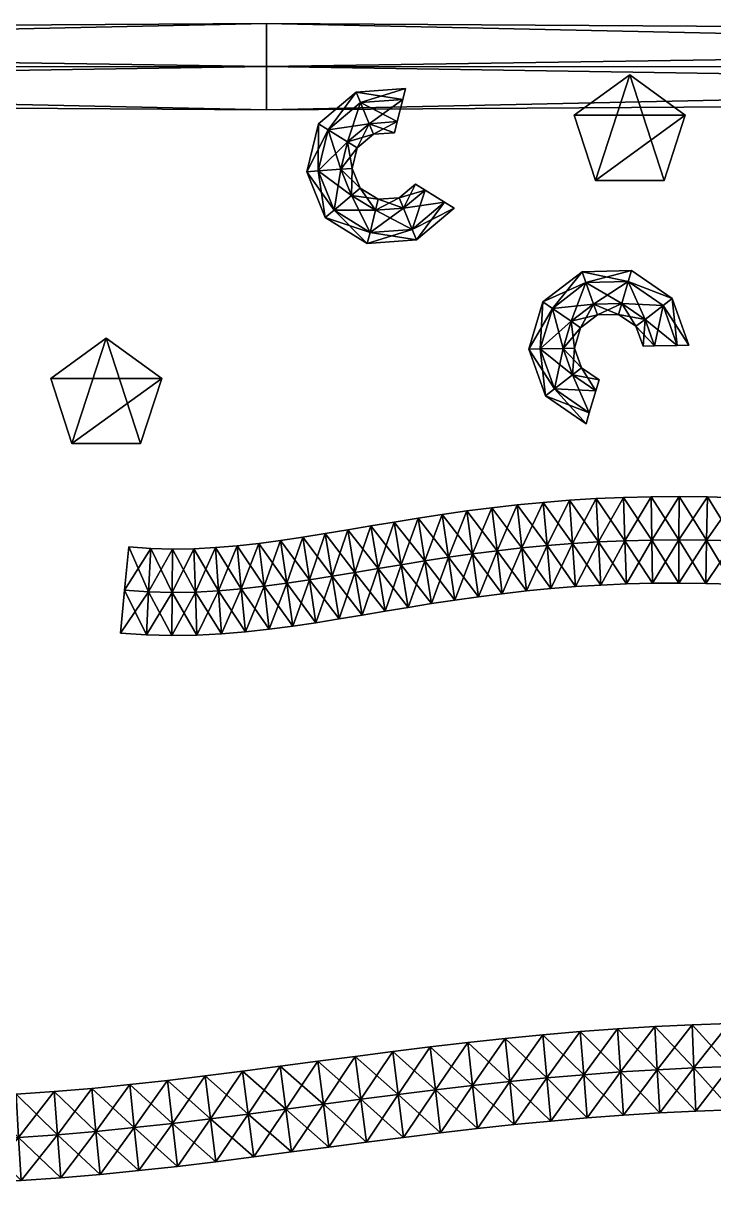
# Model space of a CAD drawing. Extents: x -2.49 to 2.49, y -2.49 to 2.49.
# Drawn here: x -0.294 to 0.542, y 1.074 to 2.491 of the extents above; entities that cross this region are included whole.
import ezdxf

# ---------------------------------------------------------------- set-up
doc = ezdxf.new("R2010")
doc.units = 0

# ---------------------------------------------------------------- blocks, each defined once
blk = doc.blocks.new('Cylinder_027_Cylinder_029')
mesh = blk.add_polyface()
corners = [(0.440359, 2.428557, -0.06096), (0.440359, 2.428557, 0.06096), (0.507611, 2.379695, 0.06096), (0.507611, 2.379695, -0.06096), (0.481923, 2.300635, 0.06096), (0.481923, 2.300635, -0.06096), (0.398794, 2.300635, 0.06096), (0.398794, 2.300635, -0.06096), (0.373106, 2.379695, 0.06096), (0.373106, 2.379695, -0.06096)]
mesh.append_faces([[corners[k] for k in face] for face in [(0, 1, 2), (0, 2, 3), (3, 2, 4), (3, 4, 5), (5, 4, 6), (5, 6, 7), (2, 1, 8), (2, 8, 6), (6, 4, 2), (9, 8, 1), (9, 1, 0), (7, 6, 8), (7, 8, 9), (0, 3, 5), (0, 5, 7), (7, 9, 0)]])
blk = doc.blocks.new('Cylinder_8')
mesh = blk.add_polyface()
corners = [(-0.194062, 2.109519, -0.06096), (-0.194062, 2.109519, 0.06096), (-0.126809, 2.060657, 0.06096), (-0.12681, 2.060658, -0.060959), (-0.152497, 1.981597, 0.060961), (-0.152498, 1.981597, -0.06096), (-0.235627, 1.981598, 0.06096), (-0.235626, 1.981598, -0.06096), (-0.261315, 2.060658, 0.06096), (-0.261315, 2.060658, -0.06096)]
mesh.append_faces([[corners[k] for k in face] for face in [(0, 1, 2), (0, 2, 3), (3, 2, 4), (3, 4, 5), (5, 4, 6), (5, 6, 7), (2, 1, 8), (2, 8, 6), (6, 4, 2), (9, 8, 1), (9, 1, 0), (7, 6, 8), (7, 8, 9), (0, 3, 5), (0, 5, 7), (7, 9, 0)]])
blk = doc.blocks.new('NurbsCircle_NurbsCircle_020')
mesh = blk.add_polyface()
corners = [(0, -2.438564, 0.000015), (-2.438517, -2.438516, 0.000015), (-2.401425, -2.401424, 0.000015), (0, -2.386109, 0.000015), (0, -2.491019, 0.000015), (-2.475608, -2.475608, 0.000015), (0, -2.49102, 0.05247), (-2.475608, -2.475608, 0.05247), (0, -2.491019, 0.104925), (-2.475607, -2.475608, 0.104926), (0, -2.438565, 0.104926), (-2.438517, -2.438516, 0.104925), (0, -2.38611, 0.104926), (-2.401424, -2.401424, 0.104926), (0, -2.386109, 0.05247), (-2.401425, -2.401425, 0.05247), (-2.438565, 0, 0.000015), (-2.386109, 0, 0.000015), (-2.491019, 0, 0.000015), (-2.491019, 0, 0.052471), (-2.491019, 0, 0.104926), (-2.438565, 0, 0.104926), (-2.386109, 0, 0.104926), (-2.386109, 0, 0.052471), (-2.438517, 2.438517, 0.000016), (-2.401424, 2.401424, 0.000015), (-2.475608, 2.475608, 0.000016), (-2.475608, 2.475608, 0.052471), (-2.475608, 2.475608, 0.104926), (-2.438517, 2.438517, 0.104926), (-2.401424, 2.401425, 0.104927), (-2.401424, 2.401424, 0.052471), (0, 2.438565, 0.000016), (0, 2.386109, 0.000016), (0, 2.49102, 0.000016), (0, 2.49102, 0.052471), (0, 2.49102, 0.104927), (0, 2.438565, 0.104926), (0, 2.386109, 0.104926), (0, 2.386109, 0.052471), (2.438517, 2.438516, 0.000016), (2.401425, 2.401424, 0.000016), (2.475608, 2.475608, 0.000016), (2.475608, 2.475608, 0.052471), (2.475607, 2.475608, 0.104926), (2.438517, 2.438516, 0.104926), (2.401425, 2.401424, 0.104926), (2.401425, 2.401424, 0.052472), (2.438565, 0, 0.000015), (2.386109, 0, 0.000015), (2.491019, 0, 0.000015), (2.49102, 0, 0.05247), (2.491019, 0, 0.104926), (2.438565, 0, 0.104926), (2.386109, 0, 0.104926), (2.386109, 0, 0.05247), (2.438516, -2.438517, 0.000015), (2.401424, -2.401424, 0.000015), (2.475608, -2.475607, 0.000015), (2.475608, -2.475607, 0.05247), (2.475608, -2.475607, 0.104925), (2.438516, -2.438517, 0.104926), (2.401425, -2.401425, 0.104926), (2.401425, -2.401425, 0.05247)]
mesh.append_faces([[corners[k] for k in face] for face in [(0, 1, 2), (0, 2, 3), (4, 5, 1), (4, 1, 0), (6, 7, 5), (6, 5, 4), (8, 9, 7), (8, 7, 6), (10, 11, 9), (10, 9, 8), (12, 13, 11), (12, 11, 10), (14, 15, 13), (14, 13, 12), (3, 2, 15), (3, 15, 14), (1, 16, 17), (1, 17, 2), (5, 18, 16), (5, 16, 1), (7, 19, 18), (7, 18, 5), (9, 20, 19), (9, 19, 7), (11, 21, 20), (11, 20, 9), (13, 22, 21), (13, 21, 11), (15, 23, 22), (15, 22, 13), (2, 17, 23), (2, 23, 15), (16, 24, 25), (16, 25, 17), (18, 26, 24), (18, 24, 16), (19, 27, 26), (19, 26, 18), (20, 28, 27), (20, 27, 19), (21, 29, 28), (21, 28, 20), (22, 30, 29), (22, 29, 21), (23, 31, 30), (23, 30, 22), (17, 25, 31), (17, 31, 23), (24, 32, 33), (24, 33, 25), (26, 34, 32), (26, 32, 24), (27, 35, 34), (27, 34, 26), (28, 36, 35), (28, 35, 27), (29, 37, 36), (29, 36, 28), (30, 38, 37), (30, 37, 29), (31, 39, 38), (31, 38, 30), (25, 33, 39), (25, 39, 31), (32, 40, 41), (32, 41, 33), (34, 42, 40), (34, 40, 32), (35, 43, 42), (35, 42, 34), (36, 44, 43), (36, 43, 35), (37, 45, 44), (37, 44, 36), (38, 46, 45), (38, 45, 37), (39, 47, 46), (39, 46, 38), (33, 41, 47), (33, 47, 39), (40, 48, 49), (40, 49, 41), (42, 50, 48), (42, 48, 40), (43, 51, 50), (43, 50, 42), (44, 52, 51), (44, 51, 43), (45, 53, 52), (45, 52, 44), (46, 54, 53), (46, 53, 45), (47, 55, 54), (47, 54, 46), (41, 49, 55), (41, 55, 47), (48, 56, 57), (48, 57, 49), (50, 58, 56), (50, 56, 48), (51, 59, 58), (51, 58, 50), (52, 60, 59), (52, 59, 51), (53, 61, 60), (53, 60, 52), (54, 62, 61), (54, 61, 53), (55, 63, 62), (55, 62, 54), (49, 57, 63), (49, 63, 55), (56, 0, 3), (56, 3, 57), (58, 4, 0), (58, 0, 56), (59, 6, 4), (59, 4, 58), (60, 8, 6), (60, 6, 59), (61, 10, 8), (61, 8, 60), (62, 12, 10), (62, 10, 61), (63, 14, 12), (63, 12, 62), (57, 3, 14), (57, 14, 63)]])
blk = doc.blocks.new('NurbsPath_016_NurbsPath_017')
mesh = blk.add_polyface()
corners = [(0.429172, 1.219819, -0.000901), (0.473678, 1.222598, -0.000901), (0.47659, 1.170223, -0.000901), (0.425569, 1.272151, -0.000901), (0.470765, 1.274972, -0.000901), (0.425569, 1.272151, 0.051555), (0.470765, 1.274972, 0.051555), (0.425569, 1.272151, 0.10401), (0.470765, 1.274972, 0.10401), (0.429172, 1.219819, 0.10401), (0.473677, 1.222598, 0.10401), (0.432775, 1.167488, 0.10401), (0.47659, 1.170223, 0.10401), (0.432775, 1.167488, 0.051555), (0.47659, 1.170223, 0.051555), (0.432775, 1.167488, -0.000901), (0.518021, 1.224762, -0.000901), (0.520206, 1.172352, -0.000901), (0.515836, 1.277172, -0.000901), (0.515836, 1.277172, 0.051555), (0.515836, 1.277172, 0.10401), (0.518021, 1.224762, 0.10401), (0.520206, 1.172352, 0.10401), (0.520205, 1.172352, 0.051555), (0.562176, 1.226288, -0.000901), (0.563603, 1.173852, -0.000901), (0.56075, 1.278724, -0.000901), (0.56075, 1.278724, 0.051555), (0.56075, 1.278724, 0.10401), (0.562176, 1.226288, 0.10401), (0.563603, 1.173851, 0.10401), (0.563603, 1.173852, 0.051555), (0.606758, 1.174708, -0.000901), (0.606111, 1.22716, -0.000901), (0.605466, 1.279612, -0.000901), (0.605466, 1.279611, 0.051555), (0.605466, 1.279611, 0.10401), (0.606111, 1.22716, 0.10401), (0.606758, 1.174708, 0.10401)]
mesh.append_faces([[corners[k] for k in face] for face in [(0, 1, 2), (3, 4, 1), (5, 6, 4), (7, 8, 6), (9, 10, 8), (11, 12, 10), (13, 14, 12), (15, 2, 14), (1, 16, 17), (1, 17, 2), (4, 18, 16), (4, 16, 1), (6, 19, 18), (6, 18, 4), (8, 20, 19), (8, 19, 6), (10, 21, 20), (10, 20, 8), (12, 22, 21), (12, 21, 10), (14, 23, 22), (14, 22, 12), (2, 17, 23), (2, 23, 14), (16, 24, 25), (16, 25, 17), (18, 26, 24), (18, 24, 16), (19, 27, 26), (19, 26, 18), (20, 28, 27), (20, 27, 19), (21, 29, 28), (21, 28, 20), (22, 30, 29), (22, 29, 21), (23, 31, 30), (23, 30, 22), (17, 25, 31), (17, 31, 23), (24, 32, 25), (26, 33, 24), (27, 34, 26), (28, 35, 27), (29, 36, 28), (30, 37, 29), (31, 38, 30)]])
mesh = blk.add_polyface()
corners = [(0.159692, 1.192534, -0.000901), (0.204852, 1.198075, -0.000901), (0.211069, 1.145989, -0.000901), (0.153177, 1.244583, -0.000901), (0.198635, 1.250161, -0.000901), (0.159692, 1.192533, 0.10401), (0.204852, 1.198075, 0.10401), (0.198635, 1.250161, 0.10401), (0.166208, 1.140484, 0.10401), (0.211069, 1.145989, 0.10401), (0.166208, 1.140484, 0.051555), (0.211069, 1.145989, 0.051555), (0.166208, 1.140484, -0.000901), (0.249918, 1.203303, -0.000901), (0.255751, 1.151173, -0.000901), (0.244085, 1.255434, -0.000901), (0.198635, 1.250161, 0.051555), (0.244085, 1.255434, 0.051555), (0.244085, 1.255433, 0.10401), (0.249918, 1.203303, 0.10401), (0.255751, 1.151173, 0.10401), (0.255751, 1.151173, 0.051555), (0.294889, 1.20815, -0.000901), (0.300261, 1.15597, -0.000901), (0.289518, 1.260329, -0.000901), (0.289518, 1.260329, 0.051555), (0.289518, 1.260329, 0.10401), (0.294889, 1.20815, 0.10401), (0.300261, 1.15597, 0.10401), (0.300261, 1.155971, 0.051555), (0.344603, 1.160321, -0.000901), (0.339762, 1.212553, -0.000901), (0.334922, 1.264784, 0.051555), (0.334922, 1.264784, -0.000901), (0.334922, 1.264784, 0.10401), (0.339762, 1.212553, 0.10401), (0.344603, 1.160321, 0.10401), (0.344603, 1.160321, 0.051555)]
mesh.append_faces([[corners[k] for k in face] for face in [(0, 1, 2), (3, 4, 1), (5, 6, 7), (8, 9, 6), (10, 11, 9), (12, 2, 11), (1, 13, 14), (1, 14, 2), (4, 15, 13), (4, 13, 1), (16, 17, 15), (16, 15, 4), (7, 18, 17), (7, 17, 16), (6, 19, 18), (6, 18, 7), (9, 20, 19), (9, 19, 6), (11, 21, 20), (11, 20, 9), (2, 14, 21), (2, 21, 11), (13, 22, 23), (13, 23, 14), (15, 24, 22), (15, 22, 13), (17, 25, 24), (17, 24, 15), (18, 26, 25), (18, 25, 17), (19, 27, 26), (19, 26, 18), (20, 28, 27), (20, 27, 19), (21, 29, 28), (21, 28, 20), (14, 23, 29), (14, 29, 21), (22, 30, 23), (24, 31, 22), (25, 32, 33), (25, 33, 24), (26, 32, 25), (27, 34, 26), (28, 35, 27), (29, 36, 28), (23, 37, 29)]])
mesh = blk.add_polyface()
corners = [(0.294889, 1.20815, -0.000901), (0.339762, 1.212553, -0.000901), (0.344603, 1.160321, -0.000901), (0.289518, 1.260329, -0.000901), (0.334922, 1.264784, -0.000901), (0.289518, 1.260329, 0.10401), (0.334922, 1.264784, 0.10401), (0.334922, 1.264784, 0.051555), (0.294889, 1.20815, 0.10401), (0.339762, 1.212553, 0.10401), (0.300261, 1.15597, 0.10401), (0.344603, 1.160321, 0.10401), (0.300261, 1.155971, 0.051555), (0.344603, 1.160321, 0.051555), (0.300261, 1.15597, -0.000901), (0.384528, 1.216458, -0.000901), (0.388776, 1.164175, -0.000901), (0.380279, 1.268741, -0.000901), (0.380279, 1.268741, 0.051555), (0.380279, 1.268741, 0.10401), (0.384528, 1.216458, 0.10401), (0.388776, 1.164175, 0.10401), (0.388776, 1.164175, 0.051555), (0.429172, 1.219819, -0.000901), (0.432775, 1.167488, -0.000901), (0.425569, 1.272151, -0.000901), (0.425569, 1.272151, 0.051555), (0.425569, 1.272151, 0.10401), (0.429172, 1.219819, 0.10401), (0.432775, 1.167488, 0.10401), (0.432775, 1.167488, 0.051555), (0.47659, 1.170223, -0.000901), (0.473678, 1.222598, -0.000901), (0.470765, 1.274972, -0.000901), (0.470765, 1.274972, 0.051555), (0.470765, 1.274972, 0.10401), (0.473677, 1.222598, 0.10401), (0.47659, 1.170223, 0.10401), (0.47659, 1.170223, 0.051555)]
mesh.append_faces([[corners[k] for k in face] for face in [(0, 1, 2), (3, 4, 1), (5, 6, 7), (8, 9, 6), (10, 11, 9), (12, 13, 11), (14, 2, 13), (1, 15, 16), (1, 16, 2), (4, 17, 15), (4, 15, 1), (7, 18, 17), (7, 17, 4), (6, 19, 18), (6, 18, 7), (9, 20, 19), (9, 19, 6), (11, 21, 20), (11, 20, 9), (13, 22, 21), (13, 21, 11), (2, 16, 22), (2, 22, 13), (15, 23, 24), (15, 24, 16), (17, 25, 23), (17, 23, 15), (18, 26, 25), (18, 25, 17), (19, 27, 26), (19, 26, 18), (20, 28, 27), (20, 27, 19), (21, 29, 28), (21, 28, 20), (22, 30, 29), (22, 29, 21), (16, 24, 30), (16, 30, 22), (23, 31, 24), (25, 32, 23), (26, 33, 25), (27, 34, 26), (28, 35, 27), (29, 36, 28), (30, 37, 29), (24, 38, 30)]])
mesh = blk.add_polyface()
corners = [(0.023586, 1.174835, -0.000901), (0.06907, 1.180826, -0.000901), (0.075895, 1.128816, -0.000901), (0.023586, 1.174835, 0.10401), (0.06907, 1.180826, 0.10401), (0.062246, 1.232835, 0.10401), (0.030403, 1.122825, 0.10401), (0.075895, 1.128816, 0.10401), (0.030403, 1.122825, 0.051555), (0.075895, 1.128816, 0.051555), (0.030403, 1.122825, -0.000901), (0.114435, 1.186756, -0.000901), (0.121156, 1.134732, -0.000901), (0.062246, 1.232835, -0.000901), (0.107714, 1.238779, -0.000901), (0.062246, 1.232835, 0.051555), (0.107714, 1.238779, 0.051555), (0.107714, 1.238779, 0.10401), (0.114435, 1.186756, 0.10401), (0.121156, 1.134732, 0.10401), (0.121156, 1.134732, 0.051555), (0.159692, 1.192534, -0.000901), (0.166208, 1.140484, -0.000901), (0.153177, 1.244583, -0.000901), (0.153177, 1.244583, 0.051555), (0.153177, 1.244582, 0.10401), (0.159692, 1.192533, 0.10401), (0.166208, 1.140484, 0.10401), (0.166208, 1.140484, 0.051555), (0.211069, 1.145989, -0.000901), (0.204852, 1.198075, -0.000901), (0.198635, 1.250161, 0.051555), (0.198635, 1.250161, -0.000901), (0.198635, 1.250161, 0.10401), (0.204852, 1.198075, 0.10401), (0.211069, 1.145989, 0.10401), (0.211069, 1.145989, 0.051555)]
mesh.append_faces([[corners[k] for k in face] for face in [(0, 1, 2), (3, 4, 5), (6, 7, 4), (8, 9, 7), (10, 2, 9), (1, 11, 12), (1, 12, 2), (13, 14, 11), (13, 11, 1), (15, 16, 14), (15, 14, 13), (5, 17, 16), (5, 16, 15), (4, 18, 17), (4, 17, 5), (7, 19, 18), (7, 18, 4), (9, 20, 19), (9, 19, 7), (2, 12, 20), (2, 20, 9), (11, 21, 22), (11, 22, 12), (14, 23, 21), (14, 21, 11), (16, 24, 23), (16, 23, 14), (17, 25, 24), (17, 24, 16), (18, 26, 25), (18, 25, 17), (19, 27, 26), (19, 26, 18), (20, 28, 27), (20, 27, 19), (12, 22, 28), (12, 28, 20), (21, 29, 22), (23, 30, 21), (24, 31, 32), (24, 32, 23), (25, 33, 31), (25, 31, 24), (26, 33, 25), (27, 34, 26), (28, 35, 27), (22, 36, 28)]])
mesh = blk.add_polyface()
corners = [(-0.113791, 1.157532, -0.000901), (-0.067821, 1.163078, -0.000901), (-0.06138, 1.11102, -0.000901), (-0.107736, 1.105427, 0.10401), (-0.06138, 1.11102, 0.10401), (-0.067821, 1.163078, 0.10401), (-0.107736, 1.105427, 0.051555), (-0.06138, 1.11102, 0.051555), (-0.107736, 1.105427, -0.000901), (-0.022038, 1.168884, -0.000901), (-0.015345, 1.116857, -0.000901), (-0.074262, 1.215136, -0.000901), (-0.02873, 1.220911, -0.000901), (-0.074262, 1.215136, 0.051555), (-0.02873, 1.220911, 0.051555), (-0.074262, 1.215136, 0.10401), (-0.02873, 1.220911, 0.10401), (-0.022038, 1.168883, 0.10401), (-0.015345, 1.116857, 0.10401), (-0.015346, 1.116857, 0.051555), (0.023586, 1.174835, -0.000901), (0.030403, 1.122825, -0.000901), (0.016768, 1.226846, -0.000901), (0.016768, 1.226846, 0.051555), (0.016768, 1.226846, 0.10401), (0.023586, 1.174835, 0.10401), (0.030403, 1.122825, 0.10401), (0.030403, 1.122825, 0.051555), (0.075895, 1.128816, -0.000901), (0.062246, 1.232835, -0.000901), (0.06907, 1.180826, -0.000901), (0.062246, 1.232835, 0.051555), (0.062246, 1.232835, 0.10401), (0.06907, 1.180826, 0.10401), (0.075895, 1.128816, 0.10401), (0.075895, 1.128816, 0.051555)]
mesh.append_faces([[corners[k] for k in face] for face in [(0, 1, 2), (3, 4, 5), (6, 7, 4), (8, 2, 7), (1, 9, 10), (1, 10, 2), (11, 12, 9), (11, 9, 1), (13, 14, 12), (13, 12, 11), (15, 16, 14), (15, 14, 13), (5, 17, 16), (5, 16, 15), (4, 18, 17), (4, 17, 5), (7, 19, 18), (7, 18, 4), (2, 10, 19), (2, 19, 7), (9, 20, 21), (9, 21, 10), (12, 22, 20), (12, 20, 9), (14, 23, 22), (14, 22, 12), (16, 24, 23), (16, 23, 14), (17, 25, 24), (17, 24, 16), (18, 26, 25), (18, 25, 17), (19, 27, 26), (19, 26, 18), (10, 21, 27), (10, 27, 19), (20, 28, 21), (22, 29, 30), (22, 30, 20), (23, 31, 29), (23, 29, 22), (24, 32, 31), (24, 31, 23), (25, 32, 24), (26, 33, 25), (27, 34, 26), (21, 35, 27)]])
mesh = blk.add_polyface()
corners = [(-0.249134, 1.091411, 0.10401), (-0.201569, 1.095486, 0.10401), (-0.206422, 1.147716, 0.10401), (-0.249134, 1.091411, 0.051555), (-0.201569, 1.095486, 0.051555), (-0.249134, 1.091411, -0.000901), (-0.201569, 1.095486, -0.000901), (-0.206422, 1.147716, -0.000901), (-0.15998, 1.152368, -0.000901), (-0.154451, 1.100205, -0.000901), (-0.211275, 1.199946, -0.000901), (-0.165508, 1.204532, -0.000901), (-0.211275, 1.199946, 0.051555), (-0.165508, 1.204532, 0.051555), (-0.211275, 1.199947, 0.10401), (-0.165508, 1.204532, 0.10401), (-0.15998, 1.152369, 0.10401), (-0.154451, 1.100205, 0.10401), (-0.154451, 1.100205, 0.051555), (-0.113791, 1.157532, -0.000901), (-0.107736, 1.105427, -0.000901), (-0.119847, 1.209637, -0.000901), (-0.119847, 1.209637, 0.051555), (-0.119847, 1.209637, 0.10401), (-0.113791, 1.157532, 0.10401), (-0.107736, 1.105427, 0.10401), (-0.107736, 1.105427, 0.051555), (-0.06138, 1.11102, -0.000901), (-0.074262, 1.215136, -0.000901), (-0.067821, 1.163078, -0.000901), (-0.074262, 1.215136, 0.051555), (-0.074262, 1.215136, 0.10401), (-0.067821, 1.163078, 0.10401), (-0.06138, 1.11102, 0.10401), (-0.06138, 1.11102, 0.051555)]
mesh.append_faces([[corners[k] for k in face] for face in [(0, 1, 2), (3, 4, 1), (5, 6, 4), (7, 8, 9), (7, 9, 6), (10, 11, 8), (10, 8, 7), (12, 13, 11), (12, 11, 10), (14, 15, 13), (14, 13, 12), (2, 16, 15), (2, 15, 14), (1, 17, 16), (1, 16, 2), (4, 18, 17), (4, 17, 1), (6, 9, 18), (6, 18, 4), (8, 19, 20), (8, 20, 9), (11, 21, 19), (11, 19, 8), (13, 22, 21), (13, 21, 11), (15, 23, 22), (15, 22, 13), (16, 24, 23), (16, 23, 15), (17, 25, 24), (17, 24, 16), (18, 26, 25), (18, 25, 17), (9, 20, 26), (9, 26, 18), (19, 27, 20), (21, 28, 29), (21, 29, 19), (22, 30, 28), (22, 28, 21), (23, 31, 30), (23, 30, 22), (24, 32, 31), (24, 31, 23), (25, 32, 24), (26, 33, 25), (20, 34, 26)]])
mesh = blk.add_polyface()
corners = [(-0.395023, 1.084623, 0.051555), (-0.345809, 1.085814, 0.051555), (-0.345809, 1.085814, 0.10401), (-0.395023, 1.084622, -0.000901), (-0.345809, 1.085814, -0.000901), (-0.347696, 1.138235, -0.000901), (-0.300233, 1.140502, -0.000901), (-0.297198, 1.088134, -0.000901), (-0.349582, 1.190657, -0.000901), (-0.303269, 1.192869, -0.000901), (-0.349582, 1.190657, 0.051554), (-0.303269, 1.192869, 0.051555), (-0.349582, 1.190657, 0.10401), (-0.303269, 1.192869, 0.10401), (-0.347695, 1.138236, 0.10401), (-0.300233, 1.140502, 0.10401), (-0.297198, 1.088134, 0.10401), (-0.297198, 1.088134, 0.051555), (-0.253158, 1.143712, -0.000901), (-0.249134, 1.091411, -0.000901), (-0.257182, 1.196013, -0.000901), (-0.257182, 1.196013, 0.051555), (-0.257182, 1.196013, 0.10401), (-0.253158, 1.143713, 0.10401), (-0.249134, 1.091411, 0.10401), (-0.249134, 1.091411, 0.051555), (-0.206422, 1.147716, -0.000901), (-0.201569, 1.095486, -0.000901), (-0.211275, 1.199946, -0.000901), (-0.211275, 1.199946, 0.051555), (-0.211275, 1.199947, 0.10401), (-0.206422, 1.147716, 0.10401), (-0.201569, 1.095486, 0.10401), (-0.201569, 1.095486, 0.051555)]
mesh.append_faces([[corners[k] for k in face] for face in [(0, 1, 2), (3, 4, 1), (5, 6, 7), (5, 7, 4), (8, 9, 6), (8, 6, 5), (10, 11, 9), (10, 9, 8), (12, 13, 11), (12, 11, 10), (14, 15, 13), (14, 13, 12), (2, 16, 15), (2, 15, 14), (1, 17, 16), (1, 16, 2), (4, 7, 17), (4, 17, 1), (6, 18, 19), (6, 19, 7), (9, 20, 18), (9, 18, 6), (11, 21, 20), (11, 20, 9), (13, 22, 21), (13, 21, 11), (15, 23, 22), (15, 22, 13), (16, 24, 23), (16, 23, 15), (17, 25, 24), (17, 24, 16), (7, 19, 25), (7, 25, 17), (18, 26, 27), (18, 27, 19), (20, 28, 26), (20, 26, 18), (21, 29, 28), (21, 28, 20), (22, 30, 29), (22, 29, 21), (23, 31, 30), (23, 30, 22), (24, 31, 23), (25, 32, 24), (19, 33, 25)]])
blk = doc.blocks.new('NurbsPath_018_NurbsPath_019')
mesh = blk.add_polyface()
corners = [(0.309543, 1.855153, -0.000901), (0.340044, 1.858115, -0.000901), (0.344662, 1.805863, -0.000901), (0.30405, 1.907321, -0.000901), (0.335426, 1.910367, -0.000901), (0.309543, 1.855154, 0.10401), (0.340044, 1.858115, 0.10401), (0.335426, 1.910368, 0.10401), (0.315037, 1.802986, 0.10401), (0.344662, 1.805864, 0.10401), (0.315037, 1.802986, 0.051555), (0.344662, 1.805864, 0.051555), (0.315037, 1.802986, -0.000901), (0.371024, 1.860584, -0.000901), (0.374719, 1.808259, -0.000901), (0.367329, 1.912909, -0.000901), (0.335426, 1.910368, 0.051555), (0.367329, 1.912909, 0.051555), (0.367329, 1.912908, 0.10401), (0.371024, 1.860584, 0.10401), (0.374719, 1.808259, 0.10401), (0.374719, 1.808259, 0.051555), (0.402495, 1.862521, -0.000901), (0.405238, 1.810138, -0.000901), (0.399752, 1.914905, -0.000901), (0.399752, 1.914905, 0.051555), (0.399752, 1.914905, 0.10401), (0.402495, 1.862521, 0.10401), (0.405238, 1.810138, 0.10401), (0.405238, 1.810138, 0.051555), (0.436241, 1.811476, -0.000901), (0.434464, 1.863901, -0.000901), (0.432687, 1.916327, 0.051555), (0.432687, 1.916326, -0.000901), (0.432688, 1.916327, 0.10401), (0.434464, 1.863901, 0.10401), (0.436241, 1.811476, 0.10401), (0.436241, 1.811476, 0.051555)]
mesh.append_faces([[corners[k] for k in face] for face in [(0, 1, 2), (3, 4, 1), (5, 6, 7), (8, 9, 6), (10, 11, 9), (12, 2, 11), (1, 13, 14), (1, 14, 2), (4, 15, 13), (4, 13, 1), (16, 17, 15), (16, 15, 4), (7, 18, 17), (7, 17, 16), (6, 19, 18), (6, 18, 7), (9, 20, 19), (9, 19, 6), (11, 21, 20), (11, 20, 9), (2, 14, 21), (2, 21, 11), (13, 22, 23), (13, 23, 14), (15, 24, 22), (15, 22, 13), (17, 25, 24), (17, 24, 15), (18, 26, 25), (18, 25, 17), (19, 27, 26), (19, 26, 18), (20, 28, 27), (20, 27, 19), (21, 29, 28), (21, 28, 20), (14, 23, 29), (14, 29, 21), (22, 30, 23), (24, 31, 22), (25, 32, 33), (25, 33, 24), (26, 32, 25), (27, 34, 26), (28, 35, 27), (29, 36, 28), (23, 37, 29)]])
mesh = blk.add_polyface()
corners = [(0.402495, 1.862521, -0.000901), (0.434464, 1.863901, -0.000901), (0.436241, 1.811476, -0.000901), (0.399752, 1.914905, -0.000901), (0.432687, 1.916326, -0.000901), (0.399752, 1.914905, 0.10401), (0.432688, 1.916327, 0.10401), (0.432687, 1.916327, 0.051555), (0.402495, 1.862521, 0.10401), (0.434464, 1.863901, 0.10401), (0.405238, 1.810138, 0.10401), (0.436241, 1.811476, 0.10401), (0.405238, 1.810138, 0.051555), (0.436241, 1.811476, 0.051555), (0.405238, 1.810138, -0.000901), (0.466934, 1.864702, -0.000901), (0.467746, 1.812252, -0.000901), (0.466122, 1.91715, -0.000901), (0.466122, 1.917151, 0.051555), (0.466122, 1.91715, 0.10401), (0.466934, 1.864701, 0.10401), (0.467746, 1.812252, 0.10401), (0.467746, 1.812252, 0.051555), (0.499901, 1.86491, -0.000901), (0.499764, 1.812454, -0.000901), (0.500039, 1.917364, -0.000901), (0.500039, 1.917365, 0.051555), (0.500039, 1.917365, 0.10401), (0.499901, 1.86491, 0.10401), (0.499764, 1.812455, 0.10401), (0.499764, 1.812454, 0.051555), (0.532299, 1.812077, -0.000901), (0.533359, 1.864522, -0.000901), (0.534419, 1.916967, -0.000901), (0.534419, 1.916968, 0.051555), (0.534419, 1.916967, 0.10401), (0.533359, 1.864523, 0.10401), (0.532299, 1.812079, 0.10401), (0.532299, 1.812078, 0.051555)]
mesh.append_faces([[corners[k] for k in face] for face in [(0, 1, 2), (3, 4, 1), (5, 6, 7), (8, 9, 6), (10, 11, 9), (12, 13, 11), (14, 2, 13), (1, 15, 16), (1, 16, 2), (4, 17, 15), (4, 15, 1), (7, 18, 17), (7, 17, 4), (6, 19, 18), (6, 18, 7), (9, 20, 19), (9, 19, 6), (11, 21, 20), (11, 20, 9), (13, 22, 21), (13, 21, 11), (2, 16, 22), (2, 22, 13), (15, 23, 24), (15, 24, 16), (17, 25, 23), (17, 23, 15), (18, 26, 25), (18, 25, 17), (19, 27, 26), (19, 26, 18), (20, 28, 27), (20, 27, 19), (21, 29, 28), (21, 28, 20), (22, 30, 29), (22, 29, 21), (16, 24, 30), (16, 30, 22), (23, 31, 24), (25, 32, 23), (26, 33, 25), (27, 34, 26), (28, 35, 27), (29, 36, 28), (30, 37, 29), (24, 38, 30)]])
mesh = blk.add_polyface()
corners = [(0.499901, 1.86491, -0.000901), (0.533359, 1.864522, -0.000901), (0.532299, 1.812077, -0.000901), (0.500039, 1.917364, -0.000901), (0.534419, 1.916967, -0.000901), (0.500039, 1.917365, 0.051555), (0.534419, 1.916968, 0.051555), (0.500039, 1.917365, 0.10401), (0.534419, 1.916967, 0.10401), (0.499901, 1.86491, 0.10401), (0.533359, 1.864523, 0.10401), (0.499764, 1.812455, 0.10401), (0.532299, 1.812079, 0.10401), (0.499764, 1.812454, 0.051555), (0.532299, 1.812078, 0.051555), (0.499764, 1.812454, -0.000901), (0.567293, 1.863543, -0.000901), (0.565349, 1.811125, -0.000901), (0.569237, 1.915963, -0.000901), (0.569237, 1.915963, 0.051555), (0.569237, 1.915963, 0.10401), (0.567293, 1.863544, 0.10401), (0.565349, 1.811125, 0.10401), (0.565349, 1.811125, 0.051555), (0.601687, 1.861985, -0.000901), (0.598906, 1.809603, -0.000901), (0.604467, 1.914367, -0.000901), (0.604467, 1.914367, 0.051555), (0.604467, 1.914367, 0.10401), (0.601687, 1.861985, 0.10401), (0.598907, 1.809603, 0.10401), (0.598906, 1.809603, 0.051555), (0.632958, 1.807532, -0.000901), (0.636517, 1.859866, -0.000901), (0.640076, 1.912201, -0.000901), (0.640076, 1.9122, 0.10401), (0.636517, 1.859866, 0.10401), (0.632958, 1.807532, 0.10401), (0.632958, 1.807532, 0.051555)]
mesh.append_faces([[corners[k] for k in face] for face in [(0, 1, 2), (3, 4, 1), (5, 6, 4), (7, 8, 6), (9, 10, 8), (11, 12, 10), (13, 14, 12), (15, 2, 14), (1, 16, 17), (1, 17, 2), (4, 18, 16), (4, 16, 1), (6, 19, 18), (6, 18, 4), (8, 20, 19), (8, 19, 6), (10, 21, 20), (10, 20, 8), (12, 22, 21), (12, 21, 10), (14, 23, 22), (14, 22, 12), (2, 17, 23), (2, 23, 14), (16, 24, 25), (16, 25, 17), (18, 26, 24), (18, 24, 16), (19, 27, 26), (19, 26, 18), (20, 28, 27), (20, 27, 19), (21, 29, 28), (21, 28, 20), (22, 30, 29), (22, 29, 21), (23, 31, 30), (23, 30, 22), (17, 25, 31), (17, 31, 23), (24, 32, 25), (26, 33, 24), (27, 34, 26), (29, 35, 28), (30, 36, 29), (31, 37, 30), (25, 38, 31)]])
mesh = blk.add_polyface()
corners = [(0.135283, 1.830094, -0.000901), (0.163447, 1.834793, -0.000901), (0.171943, 1.78303, -0.000901), (0.143963, 1.778362, 0.10401), (0.171943, 1.78303, 0.10401), (0.163447, 1.834793, 0.10401), (0.143963, 1.778362, 0.051555), (0.171943, 1.78303, 0.051555), (0.143963, 1.778362, -0.000901), (0.191911, 1.839389, -0.000901), (0.200057, 1.787569, -0.000901), (0.15495, 1.886556, -0.000901), (0.183764, 1.891208, -0.000901), (0.15495, 1.886556, 0.051555), (0.183764, 1.891208, 0.051555), (0.15495, 1.886556, 0.10401), (0.183764, 1.891208, 0.10401), (0.191911, 1.839389, 0.10401), (0.200057, 1.787569, 0.10401), (0.200057, 1.78757, 0.051555), (0.220718, 1.843796, -0.000901), (0.228368, 1.791901, -0.000901), (0.213067, 1.89569, -0.000901), (0.213067, 1.895689, 0.051555), (0.213067, 1.895689, 0.10401), (0.220718, 1.843795, 0.10401), (0.228368, 1.791901, 0.10401), (0.228368, 1.791901, 0.051555), (0.256935, 1.795954, -0.000901), (0.242875, 1.899919, -0.000901), (0.249905, 1.847937, -0.000901), (0.242875, 1.899919, 0.051555), (0.242875, 1.899919, 0.10401), (0.249905, 1.847937, 0.10401), (0.256935, 1.795954, 0.10401)]
mesh.append_faces([[corners[k] for k in face] for face in [(0, 1, 2), (3, 4, 5), (6, 7, 4), (8, 2, 7), (1, 9, 10), (1, 10, 2), (11, 12, 9), (11, 9, 1), (13, 14, 12), (13, 12, 11), (15, 16, 14), (15, 14, 13), (5, 17, 16), (5, 16, 15), (4, 18, 17), (4, 17, 5), (7, 19, 18), (7, 18, 4), (2, 10, 19), (2, 19, 7), (9, 20, 21), (9, 21, 10), (12, 22, 20), (12, 20, 9), (14, 23, 22), (14, 22, 12), (16, 24, 23), (16, 23, 14), (17, 25, 24), (17, 24, 16), (18, 26, 25), (18, 25, 17), (19, 27, 26), (19, 26, 18), (10, 21, 27), (10, 27, 19), (20, 28, 21), (22, 29, 30), (22, 30, 20), (23, 31, 29), (23, 29, 22), (24, 32, 31), (24, 31, 23), (25, 33, 32), (25, 32, 24), (26, 33, 25), (27, 34, 26)]])
mesh = blk.add_polyface()
corners = [(0.220718, 1.843796, -0.000901), (0.249905, 1.847937, -0.000901), (0.256935, 1.795954, -0.000901), (0.228368, 1.791901, 0.10401), (0.256935, 1.795954, 0.10401), (0.249905, 1.847937, 0.10401), (0.228368, 1.791901, 0.051555), (0.256935, 1.795954, 0.051555), (0.228368, 1.791901, -0.000901), (0.279504, 1.851743, -0.000901), (0.285808, 1.799668, -0.000901), (0.242875, 1.899919, -0.000901), (0.2732, 1.903818, -0.000901), (0.242875, 1.899919, 0.051555), (0.2732, 1.903818, 0.051555), (0.242875, 1.899919, 0.10401), (0.2732, 1.903819, 0.10401), (0.279504, 1.851743, 0.10401), (0.285808, 1.799668, 0.10401), (0.285808, 1.799668, 0.051555), (0.309543, 1.855153, -0.000901), (0.315037, 1.802986, -0.000901), (0.30405, 1.907321, -0.000901), (0.30405, 1.90732, 0.051555), (0.30405, 1.907321, 0.10401), (0.309543, 1.855154, 0.10401), (0.315037, 1.802986, 0.10401), (0.315037, 1.802986, 0.051555), (0.344662, 1.805863, -0.000901), (0.340044, 1.858115, -0.000901), (0.335426, 1.910368, 0.051555), (0.335426, 1.910367, -0.000901), (0.335426, 1.910368, 0.10401), (0.340044, 1.858115, 0.10401), (0.344662, 1.805864, 0.10401), (0.344662, 1.805864, 0.051555)]
mesh.append_faces([[corners[k] for k in face] for face in [(0, 1, 2), (3, 4, 5), (6, 7, 4), (8, 2, 7), (8, 7, 6), (1, 9, 10), (1, 10, 2), (11, 12, 9), (11, 9, 1), (13, 14, 12), (13, 12, 11), (15, 16, 14), (15, 14, 13), (5, 17, 16), (5, 16, 15), (4, 18, 17), (4, 17, 5), (7, 19, 18), (7, 18, 4), (2, 10, 19), (2, 19, 7), (9, 20, 21), (9, 21, 10), (12, 22, 20), (12, 20, 9), (14, 23, 22), (14, 22, 12), (16, 24, 23), (16, 23, 14), (17, 25, 24), (17, 24, 16), (18, 26, 25), (18, 25, 17), (19, 27, 26), (19, 26, 18), (10, 21, 27), (10, 27, 19), (20, 28, 21), (22, 29, 20), (23, 30, 31), (23, 31, 22), (24, 32, 30), (24, 30, 23), (25, 32, 24), (26, 33, 25), (27, 34, 26), (21, 35, 27)]])
mesh = blk.add_polyface()
corners = [(0.060118, 1.764513, 0.10401), (0.088126, 1.769, 0.10401), (0.079666, 1.820769, 0.10401), (0.060118, 1.764513, 0.051555), (0.088126, 1.768999, 0.051555), (0.060118, 1.764513, -0.000901), (0.088126, 1.768999, -0.000901), (0.079666, 1.820768, -0.000901), (0.107374, 1.825386, -0.000901), (0.116048, 1.773652, -0.000901), (0.071206, 1.872537, -0.000901), (0.0987, 1.877119, -0.000901), (0.071206, 1.872537, 0.051555), (0.0987, 1.877119, 0.051555), (0.071206, 1.872538, 0.10401), (0.0987, 1.877119, 0.10401), (0.107374, 1.825385, 0.10401), (0.116048, 1.773652, 0.10401), (0.116048, 1.773652, 0.051555), (0.135283, 1.830094, -0.000901), (0.143963, 1.778362, -0.000901), (0.126604, 1.881826, -0.000901), (0.126604, 1.881826, 0.051555), (0.126604, 1.881827, 0.10401), (0.135283, 1.830094, 0.10401), (0.143963, 1.778362, 0.10401), (0.143963, 1.778362, 0.051555), (0.171943, 1.78303, -0.000901), (0.15495, 1.886556, -0.000901), (0.163447, 1.834793, -0.000901), (0.15495, 1.886556, 0.051555), (0.15495, 1.886556, 0.10401), (0.163447, 1.834793, 0.10401), (0.171943, 1.78303, 0.10401), (0.171943, 1.78303, 0.051555)]
mesh.append_faces([[corners[k] for k in face] for face in [(0, 1, 2), (3, 4, 1), (5, 6, 4), (7, 8, 9), (7, 9, 6), (10, 11, 8), (10, 8, 7), (12, 13, 11), (12, 11, 10), (14, 15, 13), (14, 13, 12), (2, 16, 15), (2, 15, 14), (1, 17, 16), (1, 16, 2), (4, 18, 17), (4, 17, 1), (6, 9, 18), (6, 18, 4), (8, 19, 20), (8, 20, 9), (11, 21, 19), (11, 19, 8), (13, 22, 21), (13, 21, 11), (15, 23, 22), (15, 22, 13), (16, 24, 23), (16, 23, 15), (17, 25, 24), (17, 24, 16), (18, 26, 25), (18, 25, 17), (9, 20, 26), (9, 26, 18), (19, 27, 20), (21, 28, 29), (21, 29, 19), (22, 30, 28), (22, 28, 21), (23, 31, 30), (23, 30, 22), (24, 32, 31), (24, 31, 23), (25, 32, 24), (26, 33, 25), (20, 34, 26)]])
mesh = blk.add_polyface()
corners = [(-0.025235, 1.753327, 0.051555), (0.003522, 1.756536, 0.051555), (0.003522, 1.756536, 0.10401), (-0.025235, 1.753327, -0.000901), (0.003522, 1.756536, -0.000901), (-0.002846, 1.808604, -0.000901), (0.024621, 1.812256, -0.000901), (0.031945, 1.760314, -0.000901), (-0.009214, 1.860672, -0.000901), (0.017296, 1.864197, -0.000901), (-0.009214, 1.860672, 0.051555), (0.017296, 1.864197, 0.051555), (-0.009214, 1.860671, 0.10401), (0.017296, 1.864197, 0.10401), (-0.002846, 1.808604, 0.10401), (0.024621, 1.812256, 0.10401), (0.031945, 1.760315, 0.10401), (0.031945, 1.760314, 0.051555), (0.052102, 1.816352, -0.000901), (0.060118, 1.764513, -0.000901), (0.044086, 1.868192, -0.000901), (0.044086, 1.868192, 0.051555), (0.044086, 1.868192, 0.10401), (0.052102, 1.816353, 0.10401), (0.060118, 1.764513, 0.10401), (0.060118, 1.764513, 0.051555), (0.079666, 1.820768, -0.000901), (0.088126, 1.768999, -0.000901), (0.071206, 1.872537, -0.000901), (0.071206, 1.872537, 0.051555), (0.071206, 1.872538, 0.10401), (0.079666, 1.820769, 0.10401), (0.088126, 1.769, 0.10401), (0.088126, 1.768999, 0.051555)]
mesh.append_faces([[corners[k] for k in face] for face in [(0, 1, 2), (3, 4, 1), (5, 6, 7), (5, 7, 4), (8, 9, 6), (8, 6, 5), (10, 11, 9), (10, 9, 8), (12, 13, 11), (12, 11, 10), (14, 15, 13), (14, 13, 12), (2, 16, 15), (2, 15, 14), (1, 17, 16), (1, 16, 2), (4, 7, 17), (4, 17, 1), (6, 18, 19), (6, 19, 7), (9, 20, 18), (9, 18, 6), (11, 21, 20), (11, 20, 9), (13, 22, 21), (13, 21, 11), (15, 23, 22), (15, 22, 13), (16, 24, 23), (16, 23, 15), (17, 25, 24), (17, 24, 16), (7, 19, 25), (7, 25, 17), (18, 26, 27), (18, 27, 19), (20, 28, 26), (20, 26, 18), (21, 29, 28), (21, 28, 20), (22, 30, 29), (22, 29, 21), (23, 31, 30), (23, 30, 22), (24, 31, 23), (25, 32, 24), (19, 33, 25)]])
mesh = blk.add_polyface()
corners = [(-0.11434, 1.748788, -0.000901), (-0.084088, 1.749271, -0.000901), (-0.084088, 1.749271, 0.051555), (-0.085902, 1.801696, -0.000901), (-0.058028, 1.803178, -0.000901), (-0.054411, 1.750847, -0.000901), (-0.087717, 1.854119, -0.000901), (-0.061644, 1.855508, -0.000901), (-0.087717, 1.85412, 0.051555), (-0.061644, 1.855509, 0.051555), (-0.087717, 1.85412, 0.10401), (-0.061644, 1.855508, 0.10401), (-0.085902, 1.801696, 0.10401), (-0.058028, 1.803178, 0.10401), (-0.084088, 1.749272, 0.10401), (-0.054411, 1.750847, 0.10401), (-0.054411, 1.750847, 0.051555), (-0.030369, 1.80553, -0.000901), (-0.025235, 1.753327, -0.000901), (-0.035503, 1.857733, -0.000901), (-0.035503, 1.857734, 0.051555), (-0.035503, 1.857734, 0.10401), (-0.030369, 1.805531, 0.10401), (-0.025235, 1.753328, 0.10401), (-0.025235, 1.753327, 0.051555), (-0.002846, 1.808604, -0.000901), (0.003522, 1.756536, -0.000901), (-0.009214, 1.860672, -0.000901), (-0.009214, 1.860672, 0.051555), (-0.009214, 1.860671, 0.10401), (-0.002846, 1.808604, 0.10401), (0.003522, 1.756536, 0.10401), (0.003522, 1.756536, 0.051555)]
mesh.append_faces([[corners[k] for k in face] for face in [(0, 1, 2), (3, 4, 5), (3, 5, 1), (6, 7, 4), (6, 4, 3), (8, 9, 7), (8, 7, 6), (10, 11, 9), (10, 9, 8), (12, 13, 11), (12, 11, 10), (14, 15, 13), (14, 13, 12), (2, 16, 15), (2, 15, 14), (1, 5, 16), (1, 16, 2), (4, 17, 18), (4, 18, 5), (7, 19, 17), (7, 17, 4), (9, 20, 19), (9, 19, 7), (11, 21, 20), (11, 20, 9), (13, 22, 21), (13, 21, 11), (15, 23, 22), (15, 22, 13), (16, 24, 23), (16, 23, 15), (5, 18, 24), (5, 24, 16), (17, 25, 26), (17, 26, 18), (19, 27, 25), (19, 25, 17), (20, 28, 27), (20, 27, 19), (21, 29, 28), (21, 28, 20), (22, 30, 29), (22, 29, 21), (23, 31, 30), (23, 30, 22), (24, 31, 23), (18, 32, 24)]])
mesh = blk.add_polyface()
corners = [(-0.171725, 1.804096, -0.000901), (-0.142656, 1.801984, -0.000901), (-0.145237, 1.749592, -0.000901), (-0.176805, 1.751886, -0.000901), (-0.166644, 1.856304, -0.000901), (-0.140074, 1.854376, -0.000901), (-0.166644, 1.856305, 0.051555), (-0.140074, 1.854376, 0.051555), (-0.166644, 1.856305, 0.10401), (-0.140074, 1.854376, 0.10401), (-0.171725, 1.804096, 0.10401), (-0.142656, 1.801984, 0.10401), (-0.176805, 1.751886, 0.10401), (-0.145237, 1.749592, 0.10401), (-0.176805, 1.751886, 0.051555), (-0.145237, 1.749592, 0.051555), (-0.114081, 1.801242, -0.000901), (-0.11434, 1.748788, -0.000901), (-0.113822, 1.853697, -0.000901), (-0.113822, 1.853697, 0.051555), (-0.113822, 1.853697, 0.10401), (-0.114081, 1.801242, 0.10401), (-0.11434, 1.748788, 0.10401), (-0.11434, 1.748788, 0.051555), (-0.085902, 1.801696, -0.000901), (-0.084088, 1.749271, -0.000901), (-0.087717, 1.854119, -0.000901), (-0.087717, 1.85412, 0.051555), (-0.087717, 1.85412, 0.10401), (-0.085902, 1.801696, 0.10401), (-0.084088, 1.749272, 0.10401), (-0.084088, 1.749271, 0.051555)]
mesh.append_faces([[corners[k] for k in face] for face in [(0, 1, 2), (0, 2, 3), (4, 5, 1), (4, 1, 0), (6, 7, 5), (6, 5, 4), (8, 9, 7), (8, 7, 6), (10, 11, 9), (10, 9, 8), (12, 13, 11), (12, 11, 10), (14, 15, 13), (14, 13, 12), (3, 2, 15), (3, 15, 14), (1, 16, 17), (1, 17, 2), (5, 18, 16), (5, 16, 1), (7, 19, 18), (7, 18, 5), (9, 20, 19), (9, 19, 7), (11, 21, 20), (11, 20, 9), (13, 22, 21), (13, 21, 11), (15, 23, 22), (15, 22, 13), (2, 17, 23), (2, 23, 15), (16, 24, 25), (16, 25, 17), (18, 26, 24), (18, 24, 16), (19, 27, 26), (19, 26, 18), (20, 28, 27), (20, 27, 19), (21, 29, 28), (21, 28, 20), (22, 30, 29), (22, 29, 21), (23, 31, 30), (23, 30, 22), (17, 31, 23)]])
blk = doc.blocks.new('Torus_10')
mesh = blk.add_polyface()
corners = [(0.108889, 2.407821), (0.063163, 2.369213), (0.074916, 2.361919, 0.037438), (0.11411, 2.395012, 0.037438), (0.098423, 2.34733, 0.037437), (0.124553, 2.369392, 0.037437), (0.110177, 2.340036), (0.129774, 2.356582), (0.098423, 2.347329, -0.037437), (0.124553, 2.369392, -0.037437), (0.074916, 2.361919, -0.037437), (0.11411, 2.395011, -0.037437), (0.048863, 2.311101), (0.062659, 2.312109, 0.037437), (0.090253, 2.314123, 0.037438), (0.104049, 2.315131), (0.090252, 2.314123, -0.037437), (0.062659, 2.312108, -0.037437), (0.071451, 2.255682), (0.082021, 2.264606, 0.037437), (0.10316, 2.282455, 0.037437), (0.11373, 2.291379), (0.10316, 2.282455, -0.037437), (0.082021, 2.264607, -0.037436), (0.1223, 2.224125), (0.125606, 2.237557, 0.037437), (0.132217, 2.264422, 0.037438), (0.135522, 2.277854), (0.132216, 2.264421, -0.037437), (0.125606, 2.237557, -0.037437), (0.181987, 2.228483), (0.176766, 2.241292, 0.037437), (0.166323, 2.266912, 0.037438), (0.161102, 2.279723), (0.166324, 2.266912, -0.037437), (0.176765, 2.241292, -0.037436), (0.227714, 2.267091), (0.215959, 2.274385, 0.037438), (0.192452, 2.288975, 0.037438), (0.180699, 2.296268), (0.192452, 2.288974, -0.037436), (0.21596, 2.274386, -0.037437), (0.168576, 2.412179), (0.16527, 2.398747, 0.037438), (0.158659, 2.371882, 0.037438), (0.155354, 2.358449), (0.15866, 2.371882, -0.037437), (0.16527, 2.398747, -0.037436)]
mesh.append_faces([[corners[k] for k in face] for face in [(0, 1, 2), (0, 2, 3), (3, 2, 4), (3, 4, 5), (5, 4, 6), (5, 6, 7), (7, 6, 8), (7, 8, 9), (9, 8, 10), (9, 10, 11), (0, 11, 10), (0, 10, 1), (1, 12, 13), (1, 13, 2), (2, 13, 14), (2, 14, 4), (4, 14, 15), (4, 15, 6), (6, 15, 16), (6, 16, 8), (8, 16, 17), (8, 17, 10), (10, 17, 12), (10, 12, 1), (12, 18, 19), (12, 19, 13), (13, 19, 20), (13, 20, 14), (14, 20, 21), (14, 21, 15), (15, 21, 22), (15, 22, 16), (16, 22, 23), (16, 23, 17), (17, 23, 18), (17, 18, 12), (18, 24, 25), (18, 25, 19), (19, 25, 26), (19, 26, 20), (20, 26, 27), (20, 27, 21), (21, 27, 28), (21, 28, 22), (22, 28, 29), (22, 29, 23), (23, 29, 24), (23, 24, 18), (24, 30, 31), (24, 31, 25), (25, 31, 32), (25, 32, 26), (26, 32, 33), (26, 33, 27), (27, 33, 34), (27, 34, 28), (28, 34, 35), (28, 35, 29), (29, 35, 30), (29, 30, 24), (30, 36, 37), (30, 37, 31), (31, 37, 38), (31, 38, 32), (32, 38, 39), (32, 39, 33), (33, 39, 40), (33, 40, 34), (34, 40, 41), (34, 41, 35), (35, 41, 36), (35, 36, 30), (42, 0, 3), (42, 3, 43), (43, 3, 5), (43, 5, 44), (44, 5, 7), (44, 7, 45), (45, 7, 9), (45, 9, 46), (46, 9, 11), (46, 11, 47), (47, 11, 0), (47, 0, 42)]])
blk = doc.blocks.new('Torus_6')
mesh = blk.add_polyface()
corners = [(0.49174, 2.157441), (0.442431, 2.191355), (0.438497, 2.178092, 0.037437), (0.480762, 2.149023, 0.037438), (0.430631, 2.151568, 0.037437), (0.458807, 2.132189, 0.037437), (0.426698, 2.138306, 0.000001), (0.447829, 2.123771), (0.430631, 2.151568, -0.037437), (0.458807, 2.132188, -0.037437), (0.438497, 2.178092, -0.037437), (0.480762, 2.149023, -0.037437), (0.382606, 2.189808, 0.000001), (0.387219, 2.176767, 0.037437), (0.396445, 2.150684, 0.037437), (0.401058, 2.137643), (0.396445, 2.150684, -0.037437), (0.387219, 2.176767, -0.037437), (0.335114, 2.153393, 0.000001), (0.346512, 2.145554, 0.037437), (0.369307, 2.129875, 0.037437), (0.380704, 2.122036), (0.369307, 2.129875, -0.037437), (0.346512, 2.145554, -0.037437), (0.318097, 2.096017), (0.331926, 2.096375, 0.037437), (0.359583, 2.097089, 0.037438), (0.373412, 2.097446), (0.359583, 2.097089, -0.037437), (0.331926, 2.096375, -0.037437), (0.338055, 2.039598), (0.349032, 2.048015, 0.037438), (0.370987, 2.06485, 0.037437), (0.381965, 2.073267), (0.370987, 2.064849, -0.037437), (0.349032, 2.048015, -0.037437), (0.387364, 2.005684, 0.000001), (0.391297, 2.018946, 0.037437), (0.399164, 2.045471, 0.037437), (0.403097, 2.058733), (0.399164, 2.04547, -0.037437), (0.391297, 2.018946, -0.037437), (0.511697, 2.10102), (0.497869, 2.100663, 0.037437), (0.470211, 2.099948, 0.037437), (0.456383, 2.099591), (0.470212, 2.099948, -0.037437), (0.497869, 2.100663, -0.037437)]
mesh.append_faces([[corners[k] for k in face] for face in [(0, 1, 2), (0, 2, 3), (3, 2, 4), (3, 4, 5), (5, 4, 6), (5, 6, 7), (7, 6, 8), (7, 8, 9), (9, 8, 10), (9, 10, 11), (0, 11, 10), (0, 10, 1), (1, 12, 13), (1, 13, 2), (2, 13, 14), (2, 14, 4), (4, 14, 15), (4, 15, 6), (6, 15, 16), (6, 16, 8), (8, 16, 17), (8, 17, 10), (10, 17, 12), (10, 12, 1), (12, 18, 19), (12, 19, 13), (13, 19, 20), (13, 20, 14), (14, 20, 21), (14, 21, 15), (15, 21, 22), (15, 22, 16), (16, 22, 23), (16, 23, 17), (17, 23, 18), (17, 18, 12), (18, 24, 25), (18, 25, 19), (19, 25, 26), (19, 26, 20), (20, 26, 27), (20, 27, 21), (21, 27, 28), (21, 28, 22), (22, 28, 29), (22, 29, 23), (23, 29, 24), (23, 24, 18), (24, 30, 31), (24, 31, 25), (25, 31, 32), (25, 32, 26), (26, 32, 33), (26, 33, 27), (27, 33, 34), (27, 34, 28), (28, 34, 35), (28, 35, 29), (29, 35, 30), (29, 30, 24), (30, 36, 37), (30, 37, 31), (31, 37, 38), (31, 38, 32), (32, 38, 39), (32, 39, 33), (33, 39, 40), (33, 40, 34), (34, 40, 41), (34, 41, 35), (35, 41, 36), (35, 36, 30), (42, 0, 3), (42, 3, 43), (43, 3, 5), (43, 5, 44), (44, 5, 7), (44, 7, 45), (45, 7, 9), (45, 9, 46), (46, 9, 11), (46, 11, 47), (47, 11, 0), (47, 0, 42)]])

msp = doc.modelspace()

# ---------------------------------------------------------------- block references
for name in ['NurbsCircle_NurbsCircle_020', 'Cylinder_027_Cylinder_029', 'Torus_10', 'Torus_6', 'Cylinder_8', 'NurbsPath_018_NurbsPath_019', 'NurbsPath_016_NurbsPath_017']:
    msp.add_blockref(name, (0, 0))

doc.saveas('drawing.dxf')
